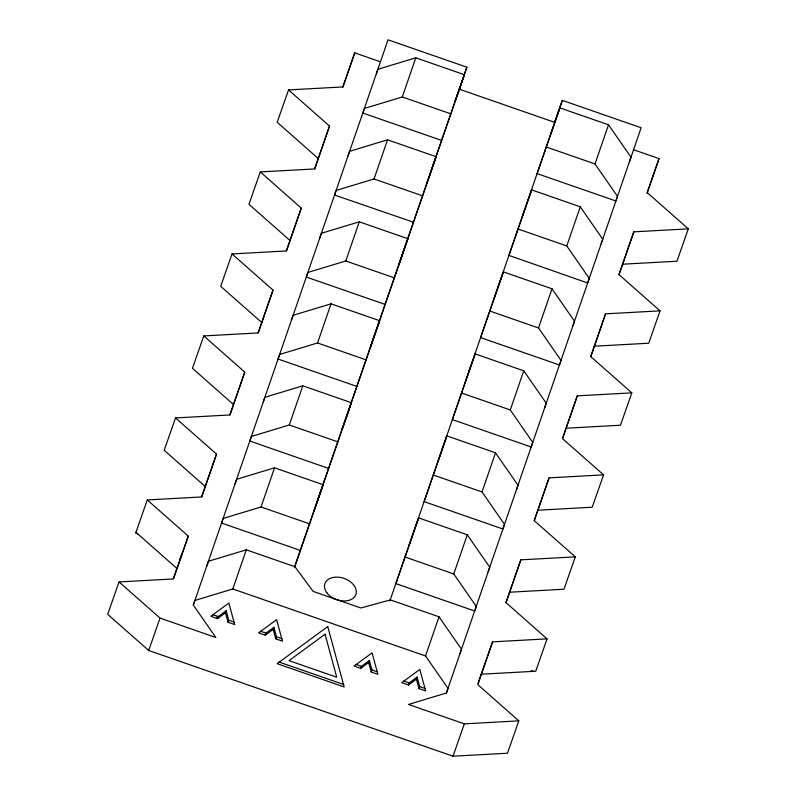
<?xml version="1.0" encoding="UTF-8"?>
<svg xmlns="http://www.w3.org/2000/svg" width="796" height="796" viewBox="0 0 796 796"><rect width="100%" height="100%" fill="white"/><g stroke="black" fill="none" stroke-linecap="round" stroke-linejoin="round"><path stroke-width="1.19" d="M201.597 496.893L205.189 486.465L164.195 450.297L175.528 417.93L216.522 454.098L201.766 496.943L147.28 499.938L135.668 533.121L137.668 533.817M173.359 578.602L177.299 567.18M179.767 560.265L182.184 553.23L179.717 560.225M229.845 414.885L244.77 372.1L203.786 335.932L192.443 368.299L233.437 404.467M258.093 332.887L273.018 290.102L232.034 253.934L220.691 286.301L261.685 322.47M286.341 250.889L301.266 208.094L260.282 171.926L248.939 204.293L289.933 240.462M314.589 168.881L329.514 126.096L288.53 89.928L277.197 122.295L318.181 158.464M342.598 87.58L354.747 52.854L380.319 61.75M147.28 499.938L188.274 536.106L173.518 578.941L119.032 581.936L107.699 614.303L148.693 650.471L453.004 756.2L507.47 753.225L518.803 720.858L477.819 684.689L492.575 641.855L547.061 638.86L535.718 671.227L481.242 674.222L492.575 641.855M244.77 372.1L230.014 414.945L175.528 417.93M273.018 290.102L258.262 332.937L203.786 335.932M301.266 208.094L286.51 250.939L232.034 253.934M329.514 126.096L314.758 168.941L260.282 171.926M354.747 52.854L343.006 86.933L288.53 89.928M119.032 581.936L160.026 618.104L215.816 637.487L193.309 605.04L388.03 39.8L466.854 67.192L455.113 101.271L464.416 74.715L415.781 57.819L377.901 69.282L376.289 73.879M216.82 618.373L217.527 616.323M217.527 618.621L218.233 616.572L226.173 610.741L228.751 620.223L228.044 622.273L234.721 624.591L228.86 603.089L210.85 616.303L217.527 618.621L225.467 612.791L226.173 610.741M193.309 605.04L194.921 600.443L232.8 588.98L246.292 549.827L294.918 566.722L313.146 591.398L360.877 607.985L390.388 599.895L439.014 616.8L461.521 649.247L459.909 653.844M300.381 550.434L221.557 523.042L223.169 518.445L261.048 506.982L274.54 467.819L323.166 484.724L294.799 566.643M328.629 468.436L249.805 441.044L251.417 436.447L289.296 424.984L302.788 385.821L351.414 402.716L313.873 511.281L323.166 484.724M356.877 386.428L278.053 359.036L279.665 354.439L317.544 342.976L331.036 303.823L379.662 320.718L342.121 429.273L351.414 402.716M385.125 304.43L306.301 277.038L307.913 272.441L345.792 260.979L359.285 221.815L407.91 238.72L370.369 347.275L379.662 320.718M413.452 222.213L334.549 195.04L336.161 190.443L374.04 178.971L387.533 139.817L436.158 156.713L398.617 265.277L407.91 238.72M436.158 156.713L426.935 183.06L441.621 140.424L362.807 113.032L364.409 108.435L402.288 96.973L415.781 57.819M265.257 635.208L265.964 633.158L273.904 627.328L276.491 636.81L275.784 638.86L282.451 641.178L276.6 619.676L258.591 632.89L265.257 635.208L273.197 629.377L273.904 627.328M294.52 567.09L466.854 67.192M441.621 140.424L464.416 74.715M360.727 668.381L361.434 666.332L369.374 660.511L371.961 669.993L371.254 672.043L377.921 674.361L372.07 652.859L354.051 666.063L360.727 668.381L368.667 662.561L369.374 660.511M389.861 600.98L562.324 100.366L641.138 127.758L446.417 692.998L408.537 704.46L464.327 723.853L518.803 720.858M405.144 557.061L453.78 573.956L476.277 606.403L474.665 611L395.851 583.607L418.636 517.898L467.262 534.793L489.769 567.24L488.157 571.846M433.392 475.053L482.028 491.958L504.525 524.405L502.913 529.002L424.099 501.609L446.884 435.9L495.51 452.795L518.017 485.242L516.405 489.839M461.64 393.055L510.276 409.95L532.773 442.397L531.171 446.994L452.347 419.611L475.132 353.892L523.758 370.797L546.265 403.244L544.653 407.841M489.888 311.057L538.524 327.952L561.021 360.399L559.419 364.996L480.595 337.603L503.38 271.894L552.016 288.789L574.513 321.236L572.901 325.843M518.146 229.049L566.772 245.954L589.279 278.401L587.667 282.998L508.913 255.387L531.628 189.896L580.264 206.791L602.761 239.238L601.149 243.835M546.394 147.051L595.02 163.946L617.527 196.393L615.915 200.99L537.091 173.608L559.877 107.888L608.512 124.793L631.009 157.24L629.397 161.837M408.457 684.968L409.164 682.918L417.104 677.097L419.691 686.58L418.985 688.63L425.651 690.948L419.8 669.446L401.791 682.65L408.457 684.968L416.407 679.147L417.104 677.097M446.417 692.998L448.029 688.401L425.532 655.954L439.014 616.8M453.78 573.956L467.262 534.793M482.028 491.958L495.51 452.795M510.276 409.95L523.758 370.797M538.524 327.952L552.016 288.789M566.772 245.954L580.264 206.791M595.02 163.946L608.512 124.793M478.058 683.207L481.212 674.073M505.898 602.642L520.823 559.847L575.309 556.862L563.966 589.229L509.49 592.214M534.146 520.634L549.071 477.849L603.557 474.854L592.214 507.221L537.738 510.216M562.394 438.636L577.319 395.851L631.805 392.856L620.472 425.223L565.986 428.218M590.652 356.638L605.577 313.843L660.053 310.858L648.72 343.225L594.234 346.21M618.9 274.63L633.825 231.845L688.301 228.85L676.968 261.217L622.482 264.212M646.909 193.329L659.048 158.603L633.477 149.718M520.823 559.847L506.067 602.691L547.061 638.86M549.071 477.849L534.315 520.693L575.309 556.862M577.319 395.851L562.563 438.686L603.557 474.854M605.577 313.843L590.811 356.688L631.805 392.856M633.825 231.845L619.059 274.69L660.053 310.858M659.048 158.603L647.307 192.682L688.301 228.85M205.189 486.465L216.522 454.098M188.274 536.106L176.941 568.473L135.947 532.305M148.693 650.471L160.026 618.104M348.041 155.877L349.653 151.28L387.533 139.817M319.793 237.885L321.405 233.278L359.285 221.815M291.545 319.883L293.157 315.286L331.036 303.823M263.297 401.88L264.909 397.284L302.788 385.821M235.049 483.888L236.661 479.282L274.54 467.819M206.801 565.886L208.413 561.289L246.292 549.827M562.324 100.366L554.633 122.325L459.163 89.142M550.583 134.444L559.877 107.888M522.405 216.233L531.628 189.896M494.087 298.45L503.38 271.894M465.839 380.448L475.132 353.892M437.581 462.446L446.884 435.9M409.333 544.454L418.636 517.898M453.004 756.2L464.327 723.853M402.288 96.973L450.924 113.878M374.04 178.971L422.676 195.876M345.792 260.979L394.428 277.874M317.544 342.976L366.18 359.882M289.296 424.984L337.932 441.88M261.048 506.982L309.674 523.877M531.101 670.54L533.439 671.356M232.8 588.98L425.532 655.954M212.552 614.592L218.233 616.572M228.751 620.223L234.313 622.154M260.401 631.228L265.964 633.158M276.491 636.81L282.043 638.75M355.872 664.401L361.434 666.332M371.961 669.993L377.513 671.923M403.602 680.988L409.164 682.918M419.691 686.58L425.253 688.51M278.998 662.023L343.733 684.52M416.407 679.147L418.985 688.63M368.667 662.561L371.254 672.043M273.197 629.377L275.784 638.86M225.467 612.791L228.044 622.273M327.733 626.561L277.137 663.665L344.18 686.968L327.733 626.561M325.037 634.223L289.018 660.64L336.748 677.227L325.037 634.223M326.838 592.771A16.427 11.263 19.3 0 0 354.429 597.02A16.427 11.263 19.3 0 0 339.922 577.379A16.427 11.263 19.3 0 0 326.838 592.771"/></g></svg>
